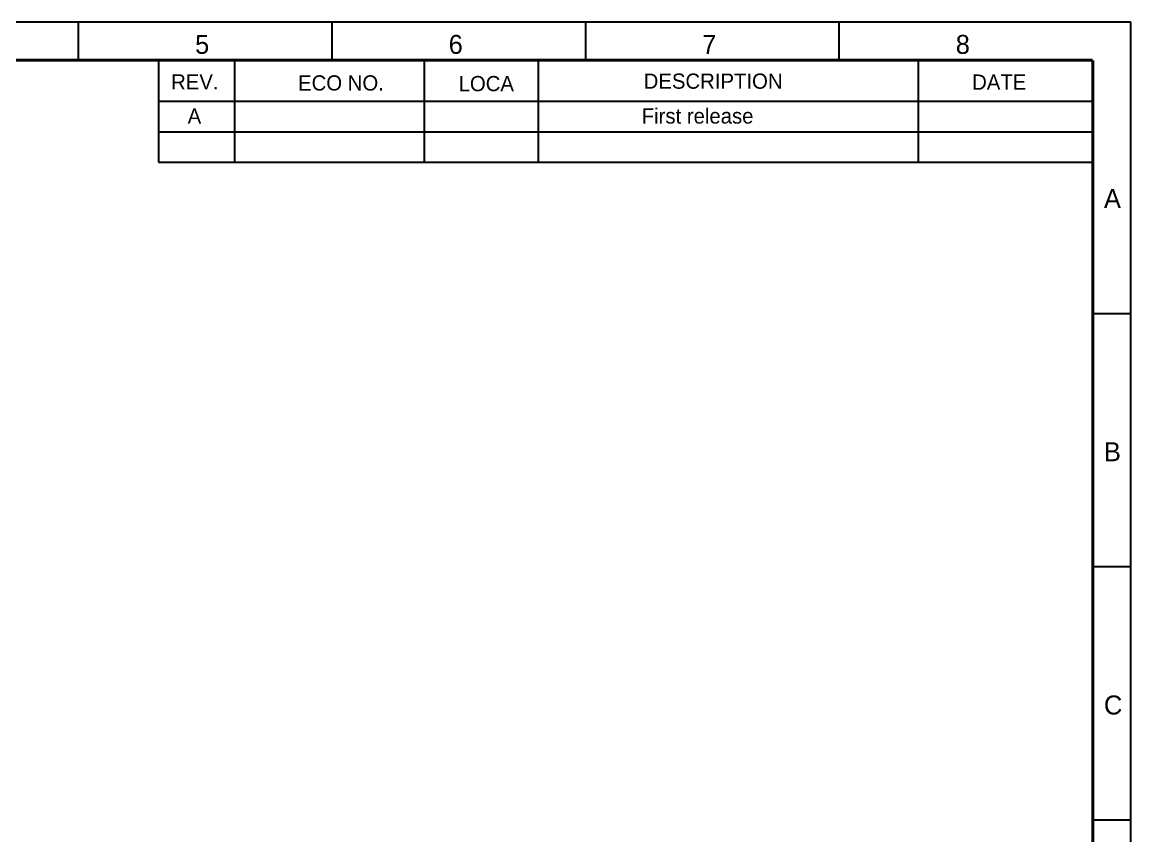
# Model space of a CAD drawing. Header units: millimetres. Extents: x 0 to 297, y 0 to 210.
# Drawn here: x 151.1 to 297, y 102.9 to 210 of the extents above; entities that cross this region are included whole.
import ezdxf

# ---------------------------------------------------------------- set-up
doc = ezdxf.new("R2010")
doc.units = ezdxf.units.MM
doc.header["$LTSCALE"] = 16.335
doc.layers.get('0').update_dxf_attribs({"linetype": 'CONTINUOUS'})
doc.styles.get("Standard").update_dxf_attribs({"font": 'txt', "width": 0.8})

msp = doc.modelspace()

# ---------------------------------------------------------------- linework, layer by layer
at = {"color": 1, "linetype": 'CONTINUOUS'}
for p, q in [((297, 210.004), (0, 210.004)), ((158.5, 205), (158.5, 210.004)), ((191.875, 205), (191.875, 210.004)), ((225.25, 205), (225.25, 210.004)), ((258.625, 205), (258.625, 210.004)), ((297, 0.004), (297, 210.004)), ((292, 171.674), (297.004, 171.674)), ((292, 138.341), (297.004, 138.341)), ((292, 105.007), (297.004, 105.007))]:
    msp.add_line(p, q, dxfattribs=at)
at = {"color": 4, "linetype": 'CONTINUOUS'}
for p, q in [((169.005, 204.996), (169.005, 191.586)), ((179.004, 204.996), (179.004, 191.586)), ((204.004, 204.996), (204.004, 191.586)), ((219.004, 204.996), (219.004, 191.586)), ((269.003, 204.996), (269.003, 191.586)), ((169.005, 199.586), (292.004, 199.586)), ((169.005, 195.586), (292.004, 195.586)), ((169.005, 191.586), (292.004, 191.586))]:
    msp.add_line(p, q, dxfattribs=at)
at = {"color": 1, "linetype": 'CONTINUOUS'}
for points in [[(25, 205, 0.424, 0.424, 0), (292, 205, 0.424, 0.424, 0)], [(292, 205, 0.424, 0.424, 0), (292, 5.004, 0.424, 0.424, 0)]]:
    msp.add_lwpolyline(points, format="xyseb", dxfattribs=at)

# ---------------------------------------------------------------- texts
at = {"color": 2, "linetype": 'CONTINUOUS'}
for s, p in [('5', (173.833, 205.834)), ('6', (207.208, 205.834)), ('7', (240.583, 205.834)), ('8', (273.958, 205.834)), ('A', (293.468, 185.545)), ('B', (293.468, 152.212)), ('C', (293.468, 118.878))]:
    msp.add_text(s, height=2.5, dxfattribs=at).set_placement(p)
at = {"color": 5, "linetype": 'CONTINUOUS'}
for s, p in [('REV.', (170.676, 201.143)), ('ECO NO.', (187.386, 201.008)), ('LOCA', (208.518, 200.919)), ('DESCRIPTION', (232.88, 201.244)), ('DATE', (276.118, 201.12))]:
    msp.add_text(s, height=2, dxfattribs=at).set_placement(p)
at = {"color": 3, "linetype": 'CONTINUOUS'}
for s, p in [('A', (172.85, 196.655)), ('First release', (232.62, 196.655))]:
    msp.add_text(s, height=2, dxfattribs=at).set_placement(p)

doc.saveas('drawing.dxf')
